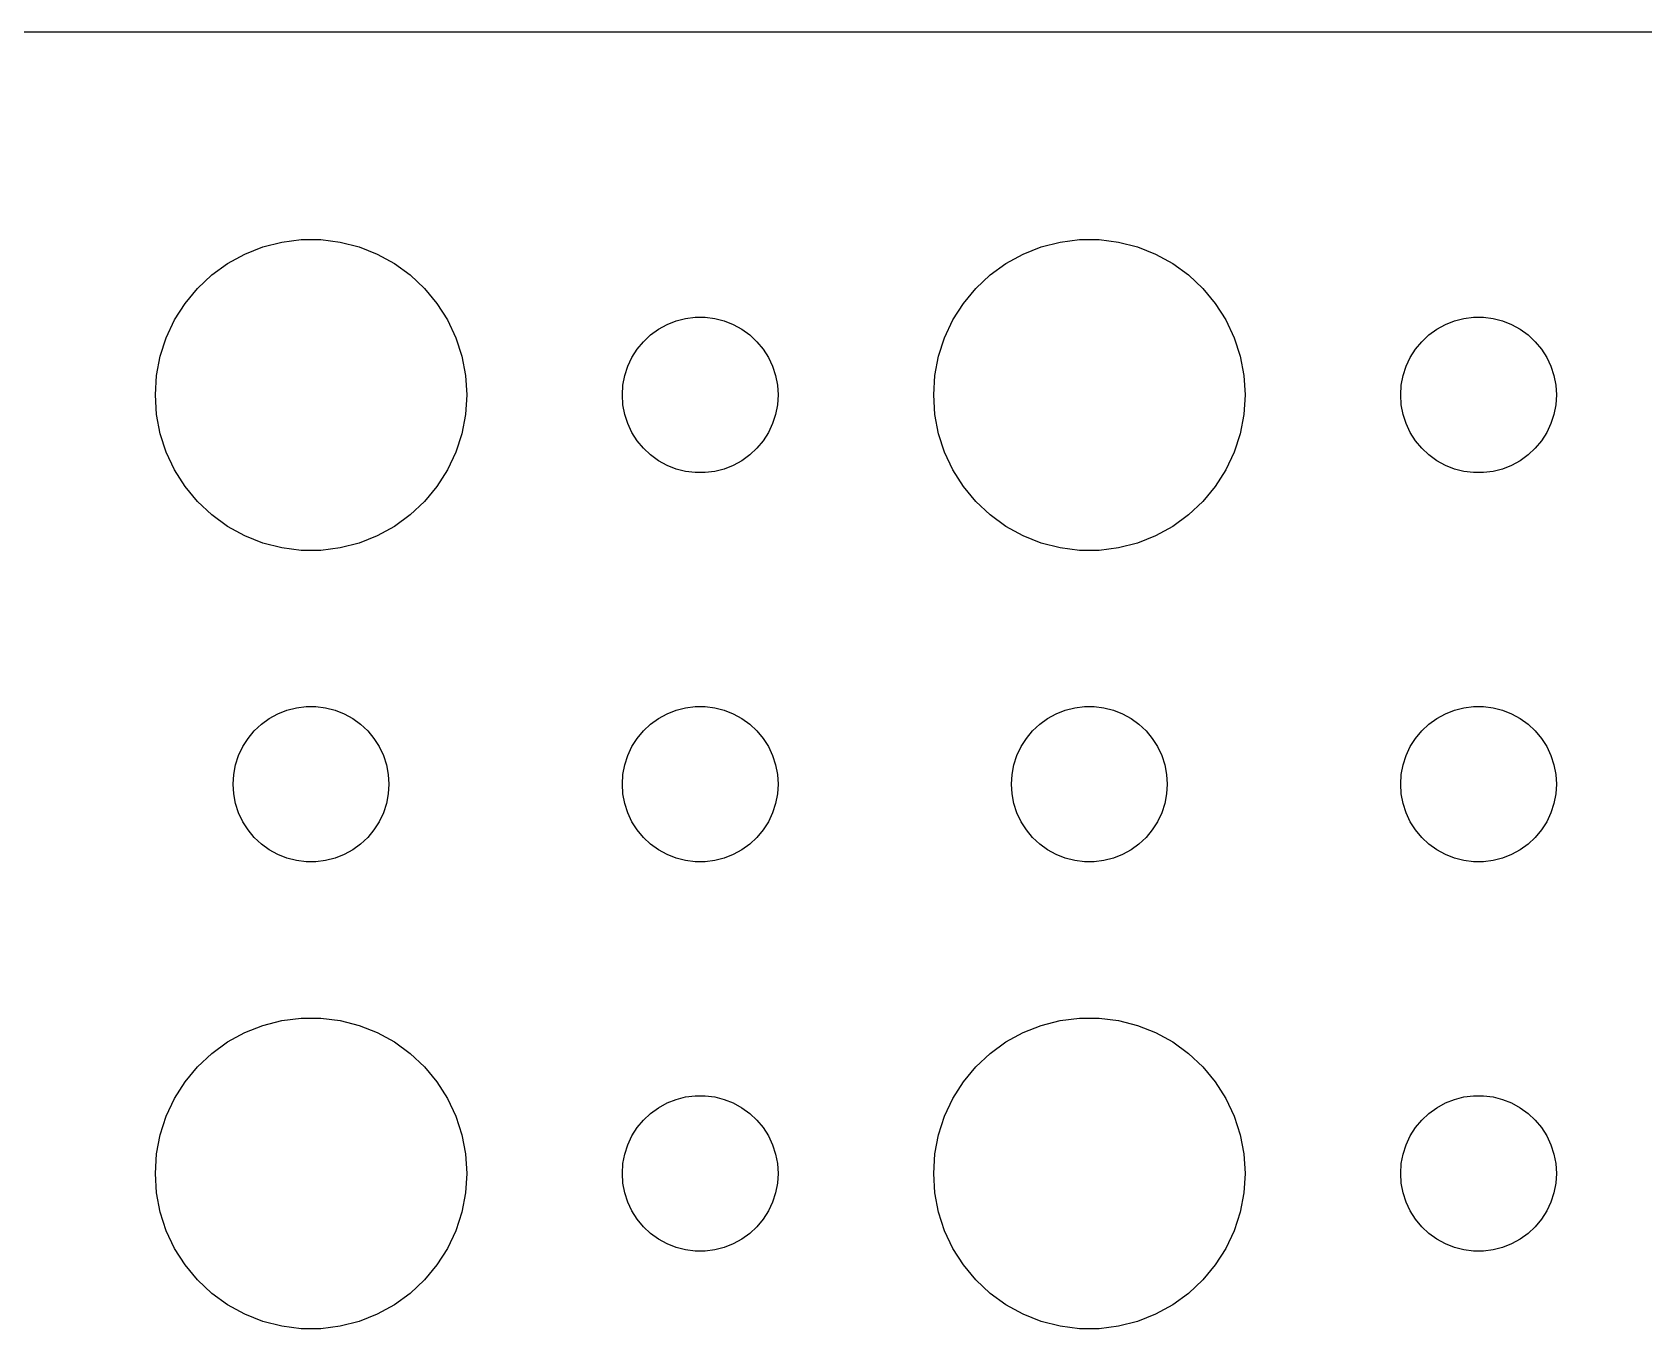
# Model space of a CAD drawing. Header units: metres. Extents: x -134 to 134, y 176 to 508.
# Drawn here: x -102.87 to -71.81, y 483.01 to 507.99 of the extents above; entities that cross this region are included whole.
import ezdxf

# ---------------------------------------------------------------- set-up
doc = ezdxf.new("R2010")
doc.units = ezdxf.units.M

msp = doc.modelspace()

# ---------------------------------------------------------------- linework, layer by layer
for p, q in [((129.814, 507.99), (-129.814, 507.99)), ((-98.7773, 503.714), (-98.427, 503.853)), ((-98.427, 503.853), (-98.0621, 503.947)), ((-98.0621, 503.947), (-97.6884, 503.994)), ((-97.6884, 503.994), (-97.3116, 503.994)), ((-97.3116, 503.994), (-96.9379, 503.947)), ((-96.9379, 503.947), (-96.573, 503.853)), ((-96.573, 503.853), (-96.2227, 503.714)), ((-83.7773, 503.714), (-83.427, 503.853)), ((-83.427, 503.853), (-83.0621, 503.947)), ((-83.0621, 503.947), (-82.6884, 503.994)), ((-82.6884, 503.994), (-82.3116, 503.994)), ((-82.3116, 503.994), (-81.9379, 503.947)), ((-81.9379, 503.947), (-81.573, 503.853)), ((-81.573, 503.853), (-81.2227, 503.714)), ((-99.4123, 503.312), (-99.1075, 503.533)), ((-99.1075, 503.533), (-98.7773, 503.714)), ((-96.2227, 503.714), (-95.8925, 503.533)), ((-95.8925, 503.533), (-95.5877, 503.312)), ((-84.4123, 503.312), (-84.1075, 503.533)), ((-84.1075, 503.533), (-83.7773, 503.714)), ((-81.2227, 503.714), (-80.8925, 503.533)), ((-80.8925, 503.533), (-80.5877, 503.312)), ((-99.6869, 503.054), (-99.4123, 503.312)), ((-95.5877, 503.312), (-95.3131, 503.054)), ((-84.6869, 503.054), (-84.4123, 503.312)), ((-80.5877, 503.312), (-80.3131, 503.054)), ((-99.927, 502.763), (-99.6869, 503.054)), ((-95.3131, 503.054), (-95.073, 502.763)), ((-84.927, 502.763), (-84.6869, 503.054)), ((-80.3131, 503.054), (-80.073, 502.763)), ((-100.129, 502.445), (-99.927, 502.763)), ((-95.073, 502.763), (-94.8711, 502.445)), ((-85.1289, 502.445), (-84.927, 502.763)), ((-80.073, 502.763), (-79.8711, 502.445)), ((-100.289, 502.104), (-100.129, 502.445)), ((-94.8711, 502.445), (-94.7107, 502.104)), ((-90.9561, 502.156), (-90.8037, 502.266)), ((-90.8037, 502.266), (-90.6387, 502.357)), ((-90.6387, 502.357), (-90.4635, 502.427)), ((-90.4635, 502.427), (-90.2811, 502.473)), ((-90.2811, 502.473), (-90.0942, 502.497)), ((-90.0942, 502.497), (-89.9058, 502.497)), ((-89.9058, 502.497), (-89.7189, 502.473)), ((-89.7189, 502.473), (-89.5365, 502.427)), ((-89.5365, 502.427), (-89.3613, 502.357)), ((-89.3613, 502.357), (-89.1963, 502.266)), ((-89.1963, 502.266), (-89.0439, 502.156)), ((-85.2893, 502.104), (-85.1289, 502.445)), ((-79.8711, 502.445), (-79.7107, 502.104)), ((-75.9561, 502.156), (-75.8037, 502.266)), ((-75.8037, 502.266), (-75.6387, 502.357)), ((-75.6387, 502.357), (-75.4635, 502.427)), ((-75.4635, 502.427), (-75.2811, 502.473)), ((-75.2811, 502.473), (-75.0942, 502.497)), ((-75.0942, 502.497), (-74.9058, 502.497)), ((-74.9058, 502.497), (-74.7189, 502.473)), ((-74.7189, 502.473), (-74.5365, 502.427)), ((-74.5365, 502.427), (-74.3613, 502.357)), ((-74.3613, 502.357), (-74.1963, 502.266)), ((-74.1963, 502.266), (-74.0439, 502.156)), ((-100.406, 501.746), (-100.289, 502.104)), ((-94.7107, 502.104), (-94.5943, 501.746)), ((-91.2135, 501.882), (-91.0934, 502.027)), ((-91.0934, 502.027), (-90.9561, 502.156)), ((-89.0439, 502.156), (-88.9065, 502.027)), ((-88.9065, 502.027), (-88.7865, 501.882)), ((-85.4057, 501.746), (-85.2893, 502.104)), ((-79.7107, 502.104), (-79.5943, 501.746)), ((-76.2135, 501.882), (-76.0934, 502.027)), ((-76.0934, 502.027), (-75.9561, 502.156)), ((-74.0439, 502.156), (-73.9065, 502.027)), ((-73.9065, 502.027), (-73.7865, 501.882)), ((-100.476, 501.376), (-100.406, 501.746)), ((-94.5943, 501.746), (-94.5237, 501.376)), ((-91.3947, 501.552), (-91.3145, 501.723)), ((-91.3145, 501.723), (-91.2135, 501.882)), ((-88.7865, 501.882), (-88.6855, 501.723)), ((-88.6855, 501.723), (-88.6053, 501.552)), ((-85.4763, 501.376), (-85.4057, 501.746)), ((-79.5943, 501.746), (-79.5237, 501.376)), ((-76.3947, 501.552), (-76.3145, 501.723)), ((-76.3145, 501.723), (-76.2135, 501.882)), ((-73.7865, 501.882), (-73.6855, 501.723)), ((-73.6855, 501.723), (-73.6053, 501.552)), ((-100.5, 501), (-100.476, 501.376)), ((-94.5237, 501.376), (-94.5, 501)), ((-91.4882, 501.188), (-91.4529, 501.373)), ((-91.4529, 501.373), (-91.3947, 501.552)), ((-88.6053, 501.552), (-88.5471, 501.373)), ((-88.5471, 501.373), (-88.5118, 501.188)), ((-85.5, 501), (-85.4763, 501.376)), ((-79.5237, 501.376), (-79.5, 501)), ((-76.4882, 501.188), (-76.4529, 501.373)), ((-76.4529, 501.373), (-76.3947, 501.552)), ((-73.6053, 501.552), (-73.5471, 501.373)), ((-73.5471, 501.373), (-73.5118, 501.188)), ((-100.476, 500.624), (-100.5, 501)), ((-94.5, 501), (-94.5237, 500.624)), ((-91.5, 501), (-91.4882, 501.188)), ((-91.4882, 500.812), (-91.5, 501)), ((-88.5118, 501.188), (-88.5, 501)), ((-88.5, 501), (-88.5118, 500.812)), ((-85.4763, 500.624), (-85.5, 501)), ((-79.5, 501), (-79.5237, 500.624)), ((-76.5, 501), (-76.4882, 501.188)), ((-76.4882, 500.812), (-76.5, 501)), ((-73.5118, 501.188), (-73.5, 501)), ((-73.5, 501), (-73.5118, 500.812)), ((-91.4529, 500.627), (-91.4882, 500.812)), ((-88.5118, 500.812), (-88.5471, 500.627)), ((-76.4529, 500.627), (-76.4882, 500.812)), ((-73.5118, 500.812), (-73.5471, 500.627)), ((-100.406, 500.254), (-100.476, 500.624)), ((-94.5237, 500.624), (-94.5943, 500.254)), ((-91.3947, 500.448), (-91.4529, 500.627)), ((-91.3145, 500.277), (-91.3947, 500.448)), ((-88.6053, 500.448), (-88.6855, 500.277)), ((-88.5471, 500.627), (-88.6053, 500.448)), ((-85.4057, 500.254), (-85.4763, 500.624)), ((-79.5237, 500.624), (-79.5943, 500.254)), ((-76.3947, 500.448), (-76.4529, 500.627)), ((-76.3145, 500.277), (-76.3947, 500.448)), ((-73.6053, 500.448), (-73.6855, 500.277)), ((-73.5471, 500.627), (-73.6053, 500.448)), ((-100.289, 499.896), (-100.406, 500.254)), ((-94.5943, 500.254), (-94.7107, 499.896)), ((-91.2135, 500.118), (-91.3145, 500.277)), ((-91.0934, 499.973), (-91.2135, 500.118)), ((-88.7865, 500.118), (-88.9065, 499.973)), ((-88.6855, 500.277), (-88.7865, 500.118)), ((-85.2893, 499.896), (-85.4057, 500.254)), ((-79.5943, 500.254), (-79.7107, 499.896)), ((-76.2135, 500.118), (-76.3145, 500.277)), ((-76.0934, 499.973), (-76.2135, 500.118)), ((-73.7865, 500.118), (-73.9065, 499.973)), ((-73.6855, 500.277), (-73.7865, 500.118)), ((-100.129, 499.555), (-100.289, 499.896)), ((-94.7107, 499.896), (-94.8711, 499.555)), ((-90.9561, 499.844), (-91.0934, 499.973)), ((-90.8037, 499.734), (-90.9561, 499.844)), ((-90.6387, 499.643), (-90.8037, 499.734)), ((-89.1963, 499.734), (-89.3613, 499.643)), ((-89.0439, 499.844), (-89.1963, 499.734)), ((-88.9065, 499.973), (-89.0439, 499.844)), ((-85.1289, 499.555), (-85.2893, 499.896)), ((-79.7107, 499.896), (-79.8711, 499.555)), ((-75.9561, 499.844), (-76.0934, 499.973)), ((-75.8037, 499.734), (-75.9561, 499.844)), ((-75.6387, 499.643), (-75.8037, 499.734)), ((-74.1963, 499.734), (-74.3613, 499.643)), ((-74.0439, 499.844), (-74.1963, 499.734)), ((-73.9065, 499.973), (-74.0439, 499.844)), ((-99.927, 499.237), (-100.129, 499.555)), ((-94.8711, 499.555), (-95.073, 499.237)), ((-90.4635, 499.573), (-90.6387, 499.643)), ((-90.2811, 499.527), (-90.4635, 499.573)), ((-90.0942, 499.503), (-90.2811, 499.527)), ((-89.9058, 499.503), (-90.0942, 499.503)), ((-89.7189, 499.527), (-89.9058, 499.503)), ((-89.5365, 499.573), (-89.7189, 499.527)), ((-89.3613, 499.643), (-89.5365, 499.573)), ((-84.927, 499.237), (-85.1289, 499.555)), ((-79.8711, 499.555), (-80.073, 499.237)), ((-75.4635, 499.573), (-75.6387, 499.643)), ((-75.2811, 499.527), (-75.4635, 499.573)), ((-75.0942, 499.503), (-75.2811, 499.527)), ((-74.9058, 499.503), (-75.0942, 499.503)), ((-74.7189, 499.527), (-74.9058, 499.503)), ((-74.5365, 499.573), (-74.7189, 499.527)), ((-74.3613, 499.643), (-74.5365, 499.573)), ((-99.6869, 498.946), (-99.927, 499.237)), ((-95.073, 499.237), (-95.3131, 498.946)), ((-84.6869, 498.946), (-84.927, 499.237)), ((-80.073, 499.237), (-80.3131, 498.946)), ((-99.4123, 498.688), (-99.6869, 498.946)), ((-95.3131, 498.946), (-95.5877, 498.688)), ((-84.4123, 498.688), (-84.6869, 498.946)), ((-80.3131, 498.946), (-80.5877, 498.688)), ((-99.1075, 498.467), (-99.4123, 498.688)), ((-95.5877, 498.688), (-95.8925, 498.467)), ((-84.1075, 498.467), (-84.4123, 498.688)), ((-80.5877, 498.688), (-80.8925, 498.467)), ((-98.7773, 498.286), (-99.1075, 498.467)), ((-98.427, 498.147), (-98.7773, 498.286)), ((-96.2227, 498.286), (-96.573, 498.147)), ((-95.8925, 498.467), (-96.2227, 498.286)), ((-83.7773, 498.286), (-84.1075, 498.467)), ((-83.427, 498.147), (-83.7773, 498.286)), ((-81.2227, 498.286), (-81.573, 498.147)), ((-80.8925, 498.467), (-81.2227, 498.286)), ((-98.0621, 498.053), (-98.427, 498.147)), ((-97.6884, 498.006), (-98.0621, 498.053)), ((-97.3116, 498.006), (-97.6884, 498.006)), ((-96.9379, 498.053), (-97.3116, 498.006)), ((-96.573, 498.147), (-96.9379, 498.053)), ((-83.0621, 498.053), (-83.427, 498.147)), ((-82.6884, 498.006), (-83.0621, 498.053)), ((-82.3116, 498.006), (-82.6884, 498.006)), ((-81.9379, 498.053), (-82.3116, 498.006)), ((-81.573, 498.147), (-81.9379, 498.053)), ((-98.4561, 494.656), (-98.3037, 494.766)), ((-98.3037, 494.766), (-98.1387, 494.857)), ((-98.1387, 494.857), (-97.9635, 494.927)), ((-97.9635, 494.927), (-97.7811, 494.973)), ((-97.7811, 494.973), (-97.5942, 494.997)), ((-97.5942, 494.997), (-97.4058, 494.997)), ((-97.4058, 494.997), (-97.2189, 494.973)), ((-97.2189, 494.973), (-97.0365, 494.927)), ((-97.0365, 494.927), (-96.8613, 494.857)), ((-96.8613, 494.857), (-96.6963, 494.766)), ((-96.6963, 494.766), (-96.5439, 494.656)), ((-90.9561, 494.656), (-90.8037, 494.766)), ((-90.8037, 494.766), (-90.6387, 494.857)), ((-90.6387, 494.857), (-90.4635, 494.927)), ((-90.4635, 494.927), (-90.2811, 494.973)), ((-90.2811, 494.973), (-90.0942, 494.997)), ((-90.0942, 494.997), (-89.9058, 494.997)), ((-89.9058, 494.997), (-89.7189, 494.973)), ((-89.7189, 494.973), (-89.5365, 494.927)), ((-89.5365, 494.927), (-89.3613, 494.857)), ((-89.3613, 494.857), (-89.1963, 494.766)), ((-89.1963, 494.766), (-89.0439, 494.656)), ((-83.4561, 494.656), (-83.3037, 494.766)), ((-83.3037, 494.766), (-83.1387, 494.857)), ((-83.1387, 494.857), (-82.9635, 494.927)), ((-82.9635, 494.927), (-82.7811, 494.973)), ((-82.7811, 494.973), (-82.5942, 494.997)), ((-82.5942, 494.997), (-82.4058, 494.997)), ((-82.4058, 494.997), (-82.2189, 494.973)), ((-82.2189, 494.973), (-82.0365, 494.927)), ((-82.0365, 494.927), (-81.8613, 494.857)), ((-81.8613, 494.857), (-81.6963, 494.766)), ((-81.6963, 494.766), (-81.5439, 494.656)), ((-75.9561, 494.656), (-75.8037, 494.766)), ((-75.8037, 494.766), (-75.6387, 494.857)), ((-75.6387, 494.857), (-75.4635, 494.927)), ((-75.4635, 494.927), (-75.2811, 494.973)), ((-75.2811, 494.973), (-75.0942, 494.997)), ((-75.0942, 494.997), (-74.9058, 494.997)), ((-74.9058, 494.997), (-74.7189, 494.973)), ((-74.7189, 494.973), (-74.5365, 494.927)), ((-74.5365, 494.927), (-74.3613, 494.857)), ((-74.3613, 494.857), (-74.1963, 494.766)), ((-74.1963, 494.766), (-74.0439, 494.656)), ((-98.7135, 494.382), (-98.5934, 494.527)), ((-98.5934, 494.527), (-98.4561, 494.656)), ((-96.5439, 494.656), (-96.4065, 494.527)), ((-96.4065, 494.527), (-96.2865, 494.382)), ((-91.2135, 494.382), (-91.0934, 494.527)), ((-91.0934, 494.527), (-90.9561, 494.656)), ((-89.0439, 494.656), (-88.9065, 494.527)), ((-88.9065, 494.527), (-88.7865, 494.382)), ((-83.7135, 494.382), (-83.5934, 494.527)), ((-83.5934, 494.527), (-83.4561, 494.656)), ((-81.5439, 494.656), (-81.4065, 494.527)), ((-81.4065, 494.527), (-81.2865, 494.382)), ((-76.2135, 494.382), (-76.0934, 494.527)), ((-76.0934, 494.527), (-75.9561, 494.656)), ((-74.0439, 494.656), (-73.9065, 494.527)), ((-73.9065, 494.527), (-73.7865, 494.382)), ((-98.8947, 494.052), (-98.8145, 494.223)), ((-98.8145, 494.223), (-98.7135, 494.382)), ((-96.2865, 494.382), (-96.1855, 494.223)), ((-96.1855, 494.223), (-96.1053, 494.052)), ((-91.3947, 494.052), (-91.3145, 494.223)), ((-91.3145, 494.223), (-91.2135, 494.382)), ((-88.7865, 494.382), (-88.6855, 494.223)), ((-88.6855, 494.223), (-88.6053, 494.052)), ((-83.8947, 494.052), (-83.8145, 494.223)), ((-83.8145, 494.223), (-83.7135, 494.382)), ((-81.2865, 494.382), (-81.1855, 494.223)), ((-81.1855, 494.223), (-81.1053, 494.052)), ((-76.3947, 494.052), (-76.3145, 494.223)), ((-76.3145, 494.223), (-76.2135, 494.382)), ((-73.7865, 494.382), (-73.6855, 494.223)), ((-73.6855, 494.223), (-73.6053, 494.052)), ((-98.9882, 493.688), (-98.9529, 493.873)), ((-98.9529, 493.873), (-98.8947, 494.052)), ((-96.1053, 494.052), (-96.0471, 493.873)), ((-96.0471, 493.873), (-96.0118, 493.688)), ((-91.4882, 493.688), (-91.4529, 493.873)), ((-91.4529, 493.873), (-91.3947, 494.052)), ((-88.6053, 494.052), (-88.5471, 493.873)), ((-88.5471, 493.873), (-88.5118, 493.688)), ((-83.9882, 493.688), (-83.9529, 493.873)), ((-83.9529, 493.873), (-83.8947, 494.052)), ((-81.1053, 494.052), (-81.0471, 493.873)), ((-81.0471, 493.873), (-81.0118, 493.688)), ((-76.4882, 493.688), (-76.4529, 493.873)), ((-76.4529, 493.873), (-76.3947, 494.052)), ((-73.6053, 494.052), (-73.5471, 493.873)), ((-73.5471, 493.873), (-73.5118, 493.688)), ((-99, 493.5), (-98.9882, 493.688)), ((-96.0118, 493.688), (-96, 493.5)), ((-91.5, 493.5), (-91.4882, 493.688)), ((-88.5118, 493.688), (-88.5, 493.5)), ((-84, 493.5), (-83.9882, 493.688)), ((-81.0118, 493.688), (-81, 493.5)), ((-76.5, 493.5), (-76.4882, 493.688)), ((-73.5118, 493.688), (-73.5, 493.5)), ((-98.9882, 493.312), (-99, 493.5)), ((-98.9529, 493.127), (-98.9882, 493.312)), ((-96.0118, 493.312), (-96.0471, 493.127)), ((-96, 493.5), (-96.0118, 493.312)), ((-91.4882, 493.312), (-91.5, 493.5)), ((-91.4529, 493.127), (-91.4882, 493.312)), ((-88.5118, 493.312), (-88.5471, 493.127)), ((-88.5, 493.5), (-88.5118, 493.312)), ((-83.9882, 493.312), (-84, 493.5)), ((-83.9529, 493.127), (-83.9882, 493.312)), ((-81.0118, 493.312), (-81.0471, 493.127)), ((-81, 493.5), (-81.0118, 493.312)), ((-76.4882, 493.312), (-76.5, 493.5)), ((-76.4529, 493.127), (-76.4882, 493.312)), ((-73.5118, 493.312), (-73.5471, 493.127)), ((-73.5, 493.5), (-73.5118, 493.312)), ((-98.8947, 492.948), (-98.9529, 493.127)), ((-98.8145, 492.777), (-98.8947, 492.948)), ((-96.1053, 492.948), (-96.1855, 492.777)), ((-96.0471, 493.127), (-96.1053, 492.948)), ((-91.3947, 492.948), (-91.4529, 493.127)), ((-91.3145, 492.777), (-91.3947, 492.948)), ((-88.6053, 492.948), (-88.6855, 492.777)), ((-88.5471, 493.127), (-88.6053, 492.948)), ((-83.8947, 492.948), (-83.9529, 493.127)), ((-83.8145, 492.777), (-83.8947, 492.948)), ((-81.1053, 492.948), (-81.1855, 492.777)), ((-81.0471, 493.127), (-81.1053, 492.948)), ((-76.3947, 492.948), (-76.4529, 493.127)), ((-76.3145, 492.777), (-76.3947, 492.948)), ((-73.6053, 492.948), (-73.6855, 492.777)), ((-73.5471, 493.127), (-73.6053, 492.948)), ((-98.7135, 492.618), (-98.8145, 492.777)), ((-98.5934, 492.473), (-98.7135, 492.618)), ((-96.2865, 492.618), (-96.4065, 492.473)), ((-96.1855, 492.777), (-96.2865, 492.618)), ((-91.2135, 492.618), (-91.3145, 492.777)), ((-91.0934, 492.473), (-91.2135, 492.618)), ((-88.7865, 492.618), (-88.9065, 492.473)), ((-88.6855, 492.777), (-88.7865, 492.618)), ((-83.7135, 492.618), (-83.8145, 492.777)), ((-83.5934, 492.473), (-83.7135, 492.618)), ((-81.2865, 492.618), (-81.4065, 492.473)), ((-81.1855, 492.777), (-81.2865, 492.618)), ((-76.2135, 492.618), (-76.3145, 492.777)), ((-76.0934, 492.473), (-76.2135, 492.618)), ((-73.7865, 492.618), (-73.9065, 492.473)), ((-73.6855, 492.777), (-73.7865, 492.618)), ((-98.4561, 492.344), (-98.5934, 492.473)), ((-98.3037, 492.234), (-98.4561, 492.344)), ((-96.5439, 492.344), (-96.6963, 492.234)), ((-96.4065, 492.473), (-96.5439, 492.344)), ((-90.9561, 492.344), (-91.0934, 492.473)), ((-90.8037, 492.234), (-90.9561, 492.344)), ((-89.0439, 492.344), (-89.1963, 492.234)), ((-88.9065, 492.473), (-89.0439, 492.344)), ((-83.4561, 492.344), (-83.5934, 492.473)), ((-83.3037, 492.234), (-83.4561, 492.344)), ((-81.5439, 492.344), (-81.6963, 492.234)), ((-81.4065, 492.473), (-81.5439, 492.344)), ((-75.9561, 492.344), (-76.0934, 492.473)), ((-75.8037, 492.234), (-75.9561, 492.344)), ((-74.0439, 492.344), (-74.1963, 492.234)), ((-73.9065, 492.473), (-74.0439, 492.344)), ((-98.1387, 492.143), (-98.3037, 492.234)), ((-97.9635, 492.073), (-98.1387, 492.143)), ((-97.7811, 492.027), (-97.9635, 492.073)), ((-97.5942, 492.003), (-97.7811, 492.027)), ((-97.4058, 492.003), (-97.5942, 492.003)), ((-97.2189, 492.027), (-97.4058, 492.003)), ((-97.0365, 492.073), (-97.2189, 492.027)), ((-96.8613, 492.143), (-97.0365, 492.073)), ((-96.6963, 492.234), (-96.8613, 492.143)), ((-90.6387, 492.143), (-90.8037, 492.234)), ((-90.4635, 492.073), (-90.6387, 492.143)), ((-90.2811, 492.027), (-90.4635, 492.073)), ((-90.0942, 492.003), (-90.2811, 492.027)), ((-89.9058, 492.003), (-90.0942, 492.003)), ((-89.7189, 492.027), (-89.9058, 492.003)), ((-89.5365, 492.073), (-89.7189, 492.027)), ((-89.3613, 492.143), (-89.5365, 492.073)), ((-89.1963, 492.234), (-89.3613, 492.143)), ((-83.1387, 492.143), (-83.3037, 492.234)), ((-82.9635, 492.073), (-83.1387, 492.143)), ((-82.7811, 492.027), (-82.9635, 492.073)), ((-82.5942, 492.003), (-82.7811, 492.027)), ((-82.4058, 492.003), (-82.5942, 492.003)), ((-82.2189, 492.027), (-82.4058, 492.003)), ((-82.0365, 492.073), (-82.2189, 492.027)), ((-81.8613, 492.143), (-82.0365, 492.073)), ((-81.6963, 492.234), (-81.8613, 492.143)), ((-75.6387, 492.143), (-75.8037, 492.234)), ((-75.4635, 492.073), (-75.6387, 492.143)), ((-75.2811, 492.027), (-75.4635, 492.073)), ((-75.0942, 492.003), (-75.2811, 492.027)), ((-74.9058, 492.003), (-75.0942, 492.003)), ((-74.7189, 492.027), (-74.9058, 492.003)), ((-74.5365, 492.073), (-74.7189, 492.027)), ((-74.3613, 492.143), (-74.5365, 492.073)), ((-74.1963, 492.234), (-74.3613, 492.143)), ((-98.427, 488.853), (-98.0621, 488.947)), ((-98.0621, 488.947), (-97.6884, 488.994)), ((-97.6884, 488.994), (-97.3116, 488.994)), ((-97.3116, 488.994), (-96.9379, 488.947)), ((-96.9379, 488.947), (-96.573, 488.853)), ((-83.427, 488.853), (-83.0621, 488.947)), ((-83.0621, 488.947), (-82.6884, 488.994)), ((-82.6884, 488.994), (-82.3116, 488.994)), ((-82.3116, 488.994), (-81.9379, 488.947)), ((-81.9379, 488.947), (-81.573, 488.853)), ((-99.1075, 488.533), (-98.7773, 488.714)), ((-98.7773, 488.714), (-98.427, 488.853)), ((-96.573, 488.853), (-96.2227, 488.714)), ((-96.2227, 488.714), (-95.8925, 488.533)), ((-84.1075, 488.533), (-83.7773, 488.714)), ((-83.7773, 488.714), (-83.427, 488.853)), ((-81.573, 488.853), (-81.2227, 488.714)), ((-81.2227, 488.714), (-80.8925, 488.533)), ((-99.6869, 488.054), (-99.4123, 488.312)), ((-99.4123, 488.312), (-99.1075, 488.533)), ((-95.8925, 488.533), (-95.5877, 488.312)), ((-95.5877, 488.312), (-95.3131, 488.054)), ((-84.6869, 488.054), (-84.4123, 488.312)), ((-84.4123, 488.312), (-84.1075, 488.533)), ((-80.8925, 488.533), (-80.5877, 488.312)), ((-80.5877, 488.312), (-80.3131, 488.054)), ((-99.927, 487.763), (-99.6869, 488.054)), ((-95.3131, 488.054), (-95.073, 487.763)), ((-84.927, 487.763), (-84.6869, 488.054)), ((-80.3131, 488.054), (-80.073, 487.763)), ((-100.129, 487.445), (-99.927, 487.763)), ((-95.073, 487.763), (-94.8711, 487.445)), ((-85.1289, 487.445), (-84.927, 487.763)), ((-80.073, 487.763), (-79.8711, 487.445)), ((-100.289, 487.104), (-100.129, 487.445)), ((-94.8711, 487.445), (-94.7107, 487.104)), ((-90.8037, 487.266), (-90.6387, 487.357)), ((-90.6387, 487.357), (-90.4635, 487.427)), ((-90.4635, 487.427), (-90.2811, 487.473)), ((-90.2811, 487.473), (-90.0942, 487.497)), ((-90.0942, 487.497), (-89.9058, 487.497)), ((-89.9058, 487.497), (-89.7189, 487.473)), ((-89.7189, 487.473), (-89.5365, 487.427)), ((-89.5365, 487.427), (-89.3613, 487.357)), ((-89.3613, 487.357), (-89.1963, 487.266)), ((-85.2893, 487.104), (-85.1289, 487.445)), ((-79.8711, 487.445), (-79.7107, 487.104)), ((-75.8037, 487.266), (-75.6387, 487.357)), ((-75.6387, 487.357), (-75.4635, 487.427)), ((-75.4635, 487.427), (-75.2811, 487.473)), ((-75.2811, 487.473), (-75.0942, 487.497)), ((-75.0942, 487.497), (-74.9058, 487.497)), ((-74.9058, 487.497), (-74.7189, 487.473)), ((-74.7189, 487.473), (-74.5365, 487.427)), ((-74.5365, 487.427), (-74.3613, 487.357)), ((-74.3613, 487.357), (-74.1963, 487.266)), ((-100.406, 486.746), (-100.289, 487.104)), ((-94.7107, 487.104), (-94.5943, 486.746)), ((-91.2135, 486.882), (-91.0934, 487.027)), ((-91.0934, 487.027), (-90.9561, 487.156)), ((-90.9561, 487.156), (-90.8037, 487.266)), ((-89.1963, 487.266), (-89.0439, 487.156)), ((-89.0439, 487.156), (-88.9065, 487.027)), ((-88.9065, 487.027), (-88.7865, 486.882)), ((-85.4057, 486.746), (-85.2893, 487.104)), ((-79.7107, 487.104), (-79.5943, 486.746)), ((-76.2135, 486.882), (-76.0934, 487.027)), ((-76.0934, 487.027), (-75.9561, 487.156)), ((-75.9561, 487.156), (-75.8037, 487.266)), ((-74.1963, 487.266), (-74.0439, 487.156)), ((-74.0439, 487.156), (-73.9065, 487.027)), ((-73.9065, 487.027), (-73.7865, 486.882)), ((-100.476, 486.376), (-100.406, 486.746)), ((-94.5943, 486.746), (-94.5237, 486.376)), ((-91.3947, 486.552), (-91.3145, 486.723)), ((-91.3145, 486.723), (-91.2135, 486.882)), ((-88.7865, 486.882), (-88.6855, 486.723)), ((-88.6855, 486.723), (-88.6053, 486.552)), ((-85.4763, 486.376), (-85.4057, 486.746)), ((-79.5943, 486.746), (-79.5237, 486.376)), ((-76.3947, 486.552), (-76.3145, 486.723)), ((-76.3145, 486.723), (-76.2135, 486.882)), ((-73.7865, 486.882), (-73.6855, 486.723)), ((-73.6855, 486.723), (-73.6053, 486.552)), ((-100.5, 486), (-100.476, 486.376)), ((-94.5237, 486.376), (-94.5, 486)), ((-91.4882, 486.188), (-91.4529, 486.373)), ((-91.4529, 486.373), (-91.3947, 486.552)), ((-88.6053, 486.552), (-88.5471, 486.373)), ((-88.5471, 486.373), (-88.5118, 486.188)), ((-85.5, 486), (-85.4763, 486.376)), ((-79.5237, 486.376), (-79.5, 486)), ((-76.4882, 486.188), (-76.4529, 486.373)), ((-76.4529, 486.373), (-76.3947, 486.552)), ((-73.6053, 486.552), (-73.5471, 486.373)), ((-73.5471, 486.373), (-73.5118, 486.188)), ((-91.5, 486), (-91.4882, 486.188)), ((-88.5118, 486.188), (-88.5, 486)), ((-76.5, 486), (-76.4882, 486.188)), ((-73.5118, 486.188), (-73.5, 486)), ((-100.476, 485.624), (-100.5, 486)), ((-94.5, 486), (-94.5237, 485.624)), ((-91.4882, 485.812), (-91.5, 486)), ((-91.4529, 485.627), (-91.4882, 485.812)), ((-88.5118, 485.812), (-88.5471, 485.627)), ((-88.5, 486), (-88.5118, 485.812)), ((-85.4763, 485.624), (-85.5, 486)), ((-79.5, 486), (-79.5237, 485.624)), ((-76.4882, 485.812), (-76.5, 486)), ((-76.4529, 485.627), (-76.4882, 485.812)), ((-73.5118, 485.812), (-73.5471, 485.627)), ((-73.5, 486), (-73.5118, 485.812)), ((-100.406, 485.254), (-100.476, 485.624)), ((-94.5237, 485.624), (-94.5943, 485.254)), ((-91.3947, 485.448), (-91.4529, 485.627)), ((-91.3145, 485.277), (-91.3947, 485.448)), ((-88.6053, 485.448), (-88.6855, 485.277)), ((-88.5471, 485.627), (-88.6053, 485.448)), ((-85.4057, 485.254), (-85.4763, 485.624)), ((-79.5237, 485.624), (-79.5943, 485.254)), ((-76.3947, 485.448), (-76.4529, 485.627)), ((-76.3145, 485.277), (-76.3947, 485.448)), ((-73.6053, 485.448), (-73.6855, 485.277)), ((-73.5471, 485.627), (-73.6053, 485.448)), ((-100.289, 484.896), (-100.406, 485.254)), ((-94.5943, 485.254), (-94.7107, 484.896)), ((-91.2135, 485.118), (-91.3145, 485.277)), ((-88.6855, 485.277), (-88.7865, 485.118)), ((-85.2893, 484.896), (-85.4057, 485.254)), ((-79.5943, 485.254), (-79.7107, 484.896)), ((-76.2135, 485.118), (-76.3145, 485.277)), ((-73.6855, 485.277), (-73.7865, 485.118)), ((-100.129, 484.555), (-100.289, 484.896)), ((-94.7107, 484.896), (-94.8711, 484.555)), ((-91.0934, 484.973), (-91.2135, 485.118)), ((-90.9561, 484.844), (-91.0934, 484.973)), ((-90.8037, 484.734), (-90.9561, 484.844)), ((-89.0439, 484.844), (-89.1963, 484.734)), ((-88.9065, 484.973), (-89.0439, 484.844)), ((-88.7865, 485.118), (-88.9065, 484.973)), ((-85.1289, 484.555), (-85.2893, 484.896)), ((-79.7107, 484.896), (-79.8711, 484.555)), ((-76.0934, 484.973), (-76.2135, 485.118)), ((-75.9561, 484.844), (-76.0934, 484.973)), ((-75.8037, 484.734), (-75.9561, 484.844)), ((-74.0439, 484.844), (-74.1963, 484.734)), ((-73.9065, 484.973), (-74.0439, 484.844)), ((-73.7865, 485.118), (-73.9065, 484.973)), ((-99.927, 484.237), (-100.129, 484.555)), ((-94.8711, 484.555), (-95.073, 484.237)), ((-90.6387, 484.643), (-90.8037, 484.734)), ((-90.4635, 484.573), (-90.6387, 484.643)), ((-90.2811, 484.527), (-90.4635, 484.573)), ((-90.0942, 484.503), (-90.2811, 484.527)), ((-89.7189, 484.527), (-89.9058, 484.503)), ((-89.5365, 484.573), (-89.7189, 484.527)), ((-89.3613, 484.643), (-89.5365, 484.573)), ((-89.1963, 484.734), (-89.3613, 484.643)), ((-84.927, 484.237), (-85.1289, 484.555)), ((-79.8711, 484.555), (-80.073, 484.237)), ((-75.6387, 484.643), (-75.8037, 484.734)), ((-75.4635, 484.573), (-75.6387, 484.643)), ((-75.2811, 484.527), (-75.4635, 484.573)), ((-75.0942, 484.503), (-75.2811, 484.527)), ((-74.7189, 484.527), (-74.9058, 484.503)), ((-74.5365, 484.573), (-74.7189, 484.527)), ((-74.3613, 484.643), (-74.5365, 484.573)), ((-74.1963, 484.734), (-74.3613, 484.643)), ((-99.6869, 483.946), (-99.927, 484.237)), ((-95.073, 484.237), (-95.3131, 483.946)), ((-89.9058, 484.503), (-90.0942, 484.503)), ((-84.6869, 483.946), (-84.927, 484.237)), ((-80.073, 484.237), (-80.3131, 483.946)), ((-74.9058, 484.503), (-75.0942, 484.503)), ((-99.4123, 483.688), (-99.6869, 483.946)), ((-95.3131, 483.946), (-95.5877, 483.688)), ((-84.4123, 483.688), (-84.6869, 483.946)), ((-80.3131, 483.946), (-80.5877, 483.688)), ((-99.1075, 483.467), (-99.4123, 483.688)), ((-95.5877, 483.688), (-95.8925, 483.467)), ((-84.1075, 483.467), (-84.4123, 483.688)), ((-80.5877, 483.688), (-80.8925, 483.467)), ((-98.7773, 483.286), (-99.1075, 483.467)), ((-98.427, 483.147), (-98.7773, 483.286)), ((-96.2227, 483.286), (-96.573, 483.147)), ((-95.8925, 483.467), (-96.2227, 483.286)), ((-83.7773, 483.286), (-84.1075, 483.467)), ((-83.427, 483.147), (-83.7773, 483.286)), ((-81.2227, 483.286), (-81.573, 483.147)), ((-80.8925, 483.467), (-81.2227, 483.286)), ((-98.0621, 483.053), (-98.427, 483.147)), ((-97.6884, 483.006), (-98.0621, 483.053)), ((-97.3116, 483.006), (-97.6884, 483.006)), ((-96.9379, 483.053), (-97.3116, 483.006)), ((-96.573, 483.147), (-96.9379, 483.053)), ((-83.0621, 483.053), (-83.427, 483.147)), ((-82.6884, 483.006), (-83.0621, 483.053)), ((-82.3116, 483.006), (-82.6884, 483.006)), ((-81.9379, 483.053), (-82.3116, 483.006)), ((-81.573, 483.147), (-81.9379, 483.053))]:
    msp.add_line(p, q)

doc.saveas('drawing.dxf')
